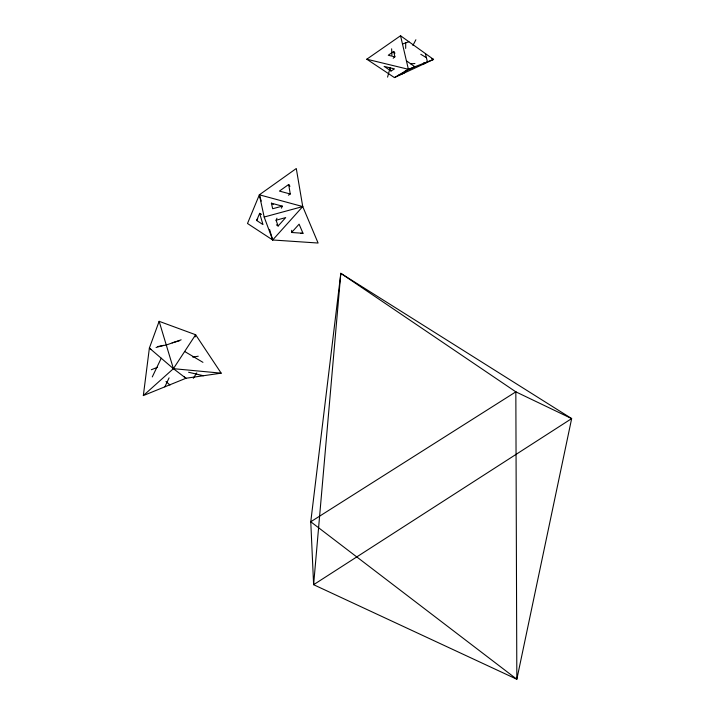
<?xml version="1.0" encoding="UTF-8"?>
<svg xmlns="http://www.w3.org/2000/svg" width="715" height="715" viewBox="0 0 715 715"><rect width="100%" height="100%" fill="white"/><g stroke="black" fill="none" stroke-linecap="round" stroke-linejoin="round"><path stroke-width="1.07" d="M405.682 48.414L405.7 42.882M291.604 232.491L299.102 224.179L302.999 233.278L291.604 232.491L291.702 230.293M143.34 395.574L149.381 348.062L159.132 321.321L195.633 334.736L221.176 373.167L185.954 378.262L143.34 395.574L173.405 368.672L195.633 334.736L195.15 336.908M387.575 77.122L390.149 67.728M259.366 194.802L247.497 223.491L272.692 239.981L318.095 243.037L302.74 206.564L296.287 168.517L259.366 194.802L264.175 217.029L272.692 239.981L302.74 206.564L259.366 194.802L261.225 201.103M259.652 213.347L262.968 224.573L256.649 220.488L259.652 213.347L261.592 214.411M276.07 220.238L285.678 217.592L278.126 226.012L276.07 220.238L276.964 218.227M281.424 208.163L282.318 206.152L271.405 203.185L272.683 208.735L282.318 206.152M164.861 386.833L169.08 377.869M152.277 376.93L161.241 358.233M412.921 45.429L415.88 39.754M256.649 220.488L257.695 218.576M193.3 378.306L196.723 372.926M393.196 58.237L394.85 56.753M288.681 184.479L279.44 191.084L290.254 193.997L288.681 184.479L289.959 186.293M393.679 51.453L388.254 55.243L394.912 56.843L393.679 51.453L394.975 53.187M366.786 59.211L400.543 35.75L433.567 59.425L394.439 77.586L366.786 59.211L408.399 69.292L433.567 59.425L431.511 58.594M401.044 74.297L407.389 70.115M288.413 195.195L290.254 193.997M391.025 70.999L394.457 68.899L384.125 66.388L391.025 70.999L389.854 69.266M394.439 77.586L408.399 69.292L400.543 35.75M423.789 63.966L427.427 61.83L425.407 53.571M404.824 71.42L414.843 66.763L406.406 60.802M151.33 369.735L157.488 367.304M397.844 75.558L404.225 73.037M402.482 44.026L408.891 41.738M181.145 339.813L166.273 345.023L157.72 346.56M156.076 347.499L163.574 345.336M172.154 342.86L179.662 340.697M264.175 217.029L302.74 206.564M407.675 69.471L409.838 69.096M192.737 357.089L198.252 356.222M410.633 63.787L414.915 63.537M423.468 63.027L425.604 62.902M300.818 233.287L302.999 233.278M221.176 373.167L173.405 368.672L149.381 348.062L151.088 349.465M188.59 372.247L203.382 375.741M184.658 351.485L202.944 362.344M420.795 54.277L426.417 57.692M276.392 224.841L278.126 226.012M271.405 203.185L273.255 204.445M184.256 376.859L185.954 378.262L173.405 368.672L159.132 321.321M165.987 381.533L169.964 385.019M269.591 229.47L272.692 239.981M391.632 48.817L391.918 55.153M340.814 273.344L313.617 584.7L516.838 679.25L571.66 418.588L340.814 273.344L310.766 521.771L313.617 584.7L571.66 418.588L515.837 391.847L340.814 273.344M515.837 391.847L310.766 521.771L516.838 679.25L515.837 391.847"/></g></svg>
